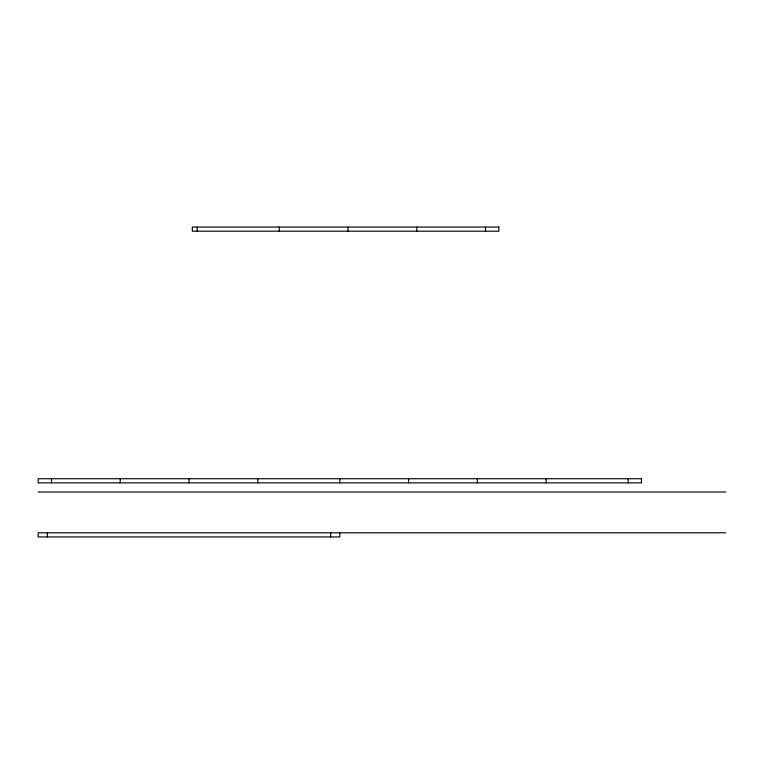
<?xml version="1.0" encoding="UTF-8"?>
<svg xmlns="http://www.w3.org/2000/svg" width="764" height="764" viewBox="0 0 764 764"><rect width="100%" height="100%" fill="white"/><g stroke="black" fill="none" stroke-linecap="round" stroke-linejoin="round"><path stroke-width="1.15" d="M38.2 492.026L725.8 492.026M725.8 532.814L38.2 532.814L38.2 536.939L339.827 536.939L339.827 532.814M628.161 478.732L628.161 482.858M546.107 478.732L546.107 482.858M485.532 227.061L485.532 231.186M477.347 478.732L477.347 482.858M416.772 227.061L416.772 231.186M408.587 478.732L408.587 482.858M348.012 227.061L348.012 231.186M339.827 478.732L339.827 482.858M330.659 532.814L330.659 536.939M279.252 227.061L279.252 231.186M257.774 478.732L257.774 482.858M197.198 227.061L197.198 231.186M189.014 478.732L189.014 482.858M120.254 478.732L120.254 482.858M51.494 478.732L51.494 482.858M47.368 532.814L47.368 536.939M498.825 227.061L192.318 227.061L192.318 231.186L498.825 231.186L498.825 227.061M641.454 478.732L38.2 478.732L38.2 482.858L641.454 482.858L641.454 478.732"/></g></svg>
